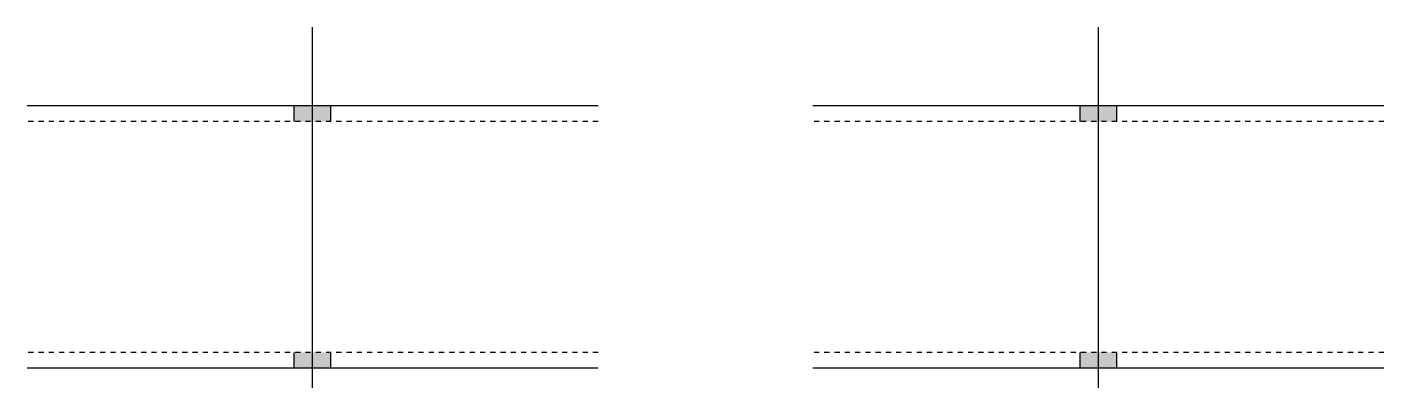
# Model space of a CAD drawing. Header units: millimetres. Extents: x 7 to 26463, y 7 to 887.
# Drawn here: x 12292 to 12810, y 7 to 145 of the extents above; entities that cross this region are included whole.
import ezdxf

# ---------------------------------------------------------------- set-up
doc = ezdxf.new("R2010")
doc.units = ezdxf.units.MM
doc.linetypes.add('DXK_LINE_DOT2', pattern=[3.9198, 1.9599, -1.9599])
doc.layers.add('STÅL', color=7, linetype='Continuous')

msp = doc.modelspace()

# ---------------------------------------------------------------- hatches: boundary and pattern name
at = {"layer": 'STÅL', "linetype": 'Continuous'}
for points in [[(12407.91, 114.7), (12393.91, 114.7), (12393.91, 108.7), (12407.91, 108.7)], [(12407.91, 114.7), (12393.91, 114.7), (12393.91, 108.7), (12407.91, 108.7)], [(12693.9, 108.7), (12707.9, 108.7), (12707.9, 114.7), (12693.9, 114.7)], [(12693.9, 108.7), (12707.9, 108.7), (12707.9, 114.7), (12693.9, 114.7)], [(12407.91, 20.7), (12393.91, 20.7), (12393.91, 14.7), (12407.91, 14.7)], [(12407.91, 20.7), (12393.91, 20.7), (12393.91, 14.7), (12407.91, 14.7)], [(12693.9, 14.7), (12707.9, 14.7), (12707.9, 20.7), (12693.9, 20.7)], [(12693.9, 14.7), (12707.9, 14.7), (12707.9, 20.7), (12693.9, 20.7)]]:
    msp.add_hatch(color=96, dxfattribs=at).paths.add_polyline_path(points)

# ---------------------------------------------------------------- linework, layer by layer
at = {"layer": 'STÅL', "color": 96, "linetype": 'Continuous'}
for p, q in [((12400.91, 7.2), (12400.91, 144.7)), ((12400.91, 7.2), (12400.91, 144.7)), ((12700.9, 7.2), (12700.9, 144.7)), ((12700.9, 7.2), (12700.9, 144.7)), ((12393.91, 108.7), (12393.91, 114.7)), ((12393.91, 108.7), (12393.91, 114.7)), ((12407.91, 108.7), (12407.91, 114.7)), ((12407.91, 108.7), (12407.91, 114.7)), ((12693.9, 108.7), (12693.9, 114.7)), ((12693.9, 108.7), (12693.9, 114.7)), ((12707.9, 108.7), (12707.9, 114.7)), ((12707.9, 108.7), (12707.9, 114.7)), ((12393.91, 14.7), (12393.91, 20.7)), ((12393.91, 14.7), (12393.91, 20.7)), ((12407.91, 14.7), (12407.91, 20.7)), ((12407.91, 14.7), (12407.91, 20.7)), ((12693.9, 14.7), (12693.9, 20.7)), ((12693.9, 14.7), (12693.9, 20.7)), ((12707.9, 14.7), (12707.9, 20.7)), ((12707.9, 14.7), (12707.9, 20.7))]:
    msp.add_line(p, q, dxfattribs=at)
at = {"layer": 'STÅL', "color": 2, "linetype": 'Continuous'}
for p, q in [((12509.91, 114.7), (12291.91, 114.7)), ((12809.9, 114.7), (12591.9, 114.7)), ((12509.91, 14.7), (12291.91, 14.7)), ((12809.9, 14.7), (12591.9, 14.7))]:
    msp.add_line(p, q, dxfattribs=at)
at = {"layer": 'STÅL', "color": 7, "linetype": 'DXK_LINE_DOT2'}
for p, q in [((12509.91, 108.7), (12291.91, 108.7)), ((12809.9, 108.7), (12591.9, 108.7)), ((12509.91, 20.7), (12291.91, 20.7)), ((12809.9, 20.7), (12591.9, 20.7))]:
    msp.add_line(p, q, dxfattribs=at)

doc.saveas('drawing.dxf')
